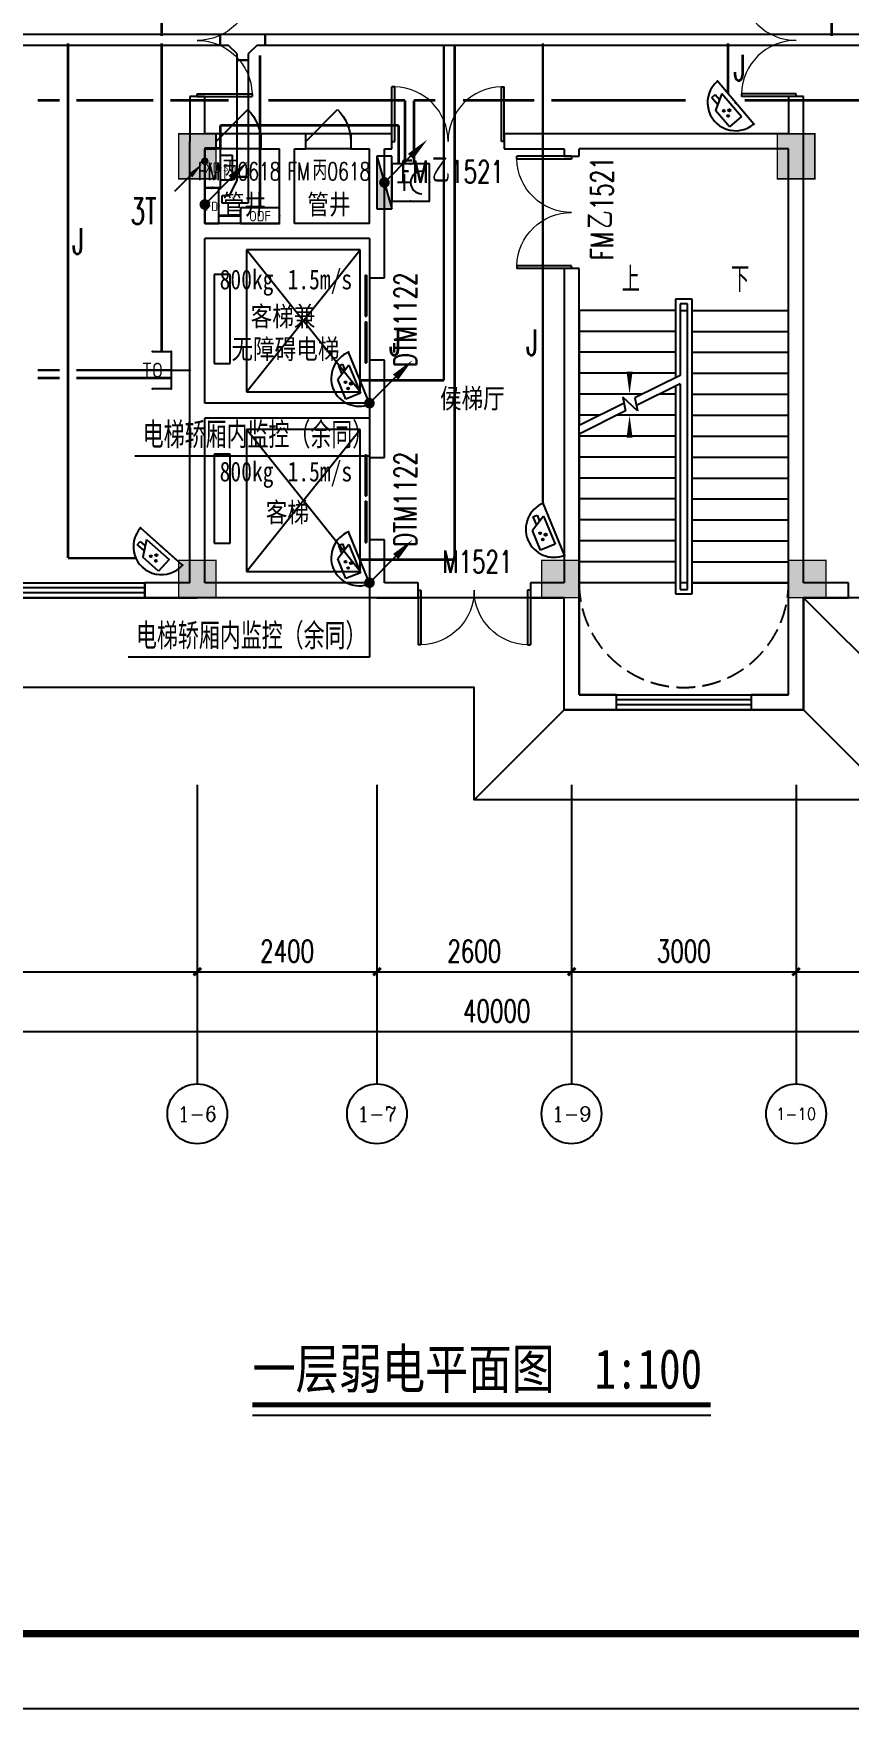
# Model space of a CAD drawing. Extents: x -6243262 to 3079315, y -2914302 to 172723.
# Drawn here: x -5826070 to -5815181, y -799772 to -777382 of the extents above; entities that cross this region are included whole.
import ezdxf
from ezdxf.enums import TextEntityAlignment as Align

# ---------------------------------------------------------------- set-up
doc = ezdxf.new("R2010")
doc.units = 0
doc.header["$LTSCALE"] = 1000
doc.linetypes.add('DASH', pattern=[0.35, 0.25, -0.1])
doc.linetypes.add('DOTE', pattern=[2.42, 2, -0.2, 0.02, -0.2])
for name, color, linetype in [('0-柱网', 2, 'Continuous'), ('A-ANNO-IDEN', 3, 'Continuous'), ('A-DOOR', 141, 'Continuous'), ('A-DOOR-IDEN', 7, 'Continuous'), ('A-FLOR-EVTR', 2, 'Continuous'), ('AXIS', 3, 'Continuous'), ('AXIS_TEXT', 7, 'Continuous'), ('CABLETRAY', 4, 'Continuous'), ('DIM_SYMB', 3, 'Continuous'), ('DOOR_FIRE', 4, 'Continuous'), ('DOOR_FIRE_TEXT', 7, 'Continuous'), ('EQUIP-安防', 3, 'Continuous'), ('EQUIP-消防', 3, 'Continuous'), ('EQUIP-箱柜', 3, 'Continuous'), ('EQUIP-通讯', 3, 'Continuous'), ('EQUIP_消火栓', 7, 'Continuous'), ('LWIRE', 4, 'Continuous'), ('PUB_TEXT', 7, 'Continuous'), ('PUB_TITLE', 4, 'Continuous'), ('STAIR', 2, 'Continuous'), ('TEL_LEAD', 3, 'Continuous'), ('TEL_TEXT', 7, 'Continuous'), ('WALL', 9, 'Continuous'), ('WINDOW', 4, 'Continuous'), ('WINDOW_TEXT', 7, 'Continuous'), ('WIRE-消防', 5, 'DOTE'), ('WIRE-通讯', 4, 'Continuous')]:
    doc.layers.add(name, color=color, linetype=linetype)
doc.styles.add('-宋体', font='', dxfattribs={"width": 0.8})
doc.styles.add('_TCH_AXIS', font='COMPLEX', dxfattribs={"bigfont": 'GBCBIG'})
doc.styles.add('_TCH_DIM', font='SIMPLEX', dxfattribs={"bigfont": 'GBCBIG'})
doc.styles.add('_TCH_DIM_T3', font='SIMPLEX', dxfattribs={"width": 0.705882, "bigfont": 'GBCBIG'})
doc.styles.add('_TCH_WINDOW', font='SIMPLEX', dxfattribs={"height": 3.5, "bigfont": 'GBCBIG'})
doc.styles.add('_TEL_ATTDEF', font='gbenor', dxfattribs={"bigfont": 'gbcbig'})
doc.styles.add('_TEL_DIM', font='SIMPLEX', dxfattribs={"width": 0.8, "height": 3.5, "bigfont": 'HZTXT'})
doc.styles.add('COMPLEX', font='COMPLEX')
doc.styles.get("Standard").update_dxf_attribs({"font": 'gbenor.shx', "bigfont": 'gbcbig.shx'})
doc.styles.get('-宋体').set_extended_font_data('SimSun')
doc.dimstyles.new('_TCH_ARCH&&100', dxfattribs={"dimtxt": 297.5, "dimasz": 100, "dimexe": 250, "dimexo": 300, "dimgap": 126.25, "dimtad": 1, "dimdec": 0, "dimzin": 0, "dimdsep": 46, "dimtxsty": '_TCH_DIM_T3', "dimblk": 'ARCHTICK', "dimcen": 0.09, "dimclrt": 7, "dimazin": 2, "dimtfac": 1, "dimtdec": 0, "dimtix": 1, "dimtmove": 2, "dimatfit": 3, "dimfxl": 0, "dimtolj": 1, "dimtzin": 0, "dimarcsym": 0})

# ---------------------------------------------------------------- blocks, each defined once
blk = doc.blocks.new('1#柱网')
at = {"layer": '0-柱网'}
for points in [[(509855, 85967), (509855, 85367), (510355, 85367), (510355, 85967)], [(517855, 85967), (517855, 85367), (518355, 85367), (518355, 85967)], [(509855, 80267), (509855, 79767), (510355, 79767), (510355, 80267)], [(514705, 80267), (514705, 79767), (515205, 79767), (515205, 80267)], [(518005, 80267), (518005, 79767), (518505, 79767), (518505, 80267)]]:
    blk.add_hatch(color=0, dxfattribs=at).paths.add_polyline_path(points)
at = {"layer": '0-柱网', "color": 0, "const_width": 20}
for points in [[(509855, 85967), (509855, 85367), (510355, 85367), (510355, 85967), (509855, 85967)], [(517855, 85967), (517855, 85367), (518355, 85367), (518355, 85967), (517855, 85967)], [(509855, 80267), (509855, 79767), (510355, 79767), (510355, 80267), (509855, 80267)], [(514705, 80267), (514705, 79767), (515205, 79767), (515205, 80267), (514705, 80267)], [(518005, 80267), (518005, 79767), (518505, 79767), (518505, 80267), (518005, 80267)]]:
    blk.add_lwpolyline(points, dxfattribs=at)
blk = doc.blocks.new('_AXISO')
at = {"color": 0}
blk.add_circle((0, 0), 0.5, dxfattribs=at)
at = {"layer": 'AXIS_TEXT', "color": 0, "style": 'COMPLEX', "width": 1.041667}
blk.add_attdef('A', text='', height=0.56, dxfattribs=at).set_placement((-0.25, -0.28), (0.25, -0.28), align=Align.FIT)
blk = doc.blocks.new('$WINLIB2D$00000001')
at = {"color": 0}
for points in [[(-0.5, 0.5), (-0.5, -0.5)], [(-0.5, 0.5), (0.5, 0.5)], [(0.5, -0.5), (0.5, 0.5)], [(0.5, 0.1667), (-0.5, 0.1667)], [(0.5, -0.1667), (-0.5, -0.1667)], [(-0.5, -0.5), (0.5, -0.5)]]:
    blk.add_lwpolyline(points, dxfattribs=at)
blk = doc.blocks.new('$DorLib2D$00000002')
at = {"color": 0}
for p, q in [((-0.5, 0), (-0.5, 0.4875)), ((-0.475, 0.4875), (-0.5, 0.4875)), ((-0.475, 0), (-0.475, 0.4875)), ((0.475, 0), (0.475, 0.4875)), ((0.475, 0.4875), (0.5, 0.4875)), ((0.5, 0), (0.5, 0.4875)), ((-0.5, 0), (-0.475, 0)), ((0.5, 0), (0.475, 0))]:
    blk.add_line(p, q, dxfattribs=at)
at = {"color": 0, "lineweight": 13}
for centre, start, end in [((-0.4875, 0), 0, 88.53072), ((0.4875, 0), 91.46928, 180)]:
    blk.add_arc(centre, 0.4875, start, end, dxfattribs=at)
blk = doc.blocks.new('$DORLIB2D$00000127')
at = {"color": 0}
for points in [[(-0.533, 0.795), (-0.533, 0.69)], [(-0.033, 0.795), (-0.533, 0.795)], [(-0.033, 0.69), (-0.533, 0.69)], [(-0.033, 0.795), (-0.033, 0.69)], [(0.533, 0.795), (0.033, 0.795)], [(0.033, 0.795), (0.033, 0.69)], [(0.533, 0.69), (0.033, 0.69)], [(0.533, 0.795), (0.533, 0.69)], [(0.5, 0.5), (-0.5, 0.5)]]:
    blk.add_lwpolyline(points, dxfattribs=at)
blk = doc.blocks.new('$DorLib2D$00000114')
at = {"color": 0}
blk.add_line((0.5, 0), (-0.207, 0.707), dxfattribs=at)
blk.add_arc((0.5, 0), 1, 135, 180, dxfattribs=at)
blk = doc.blocks.new('_ArchTick')
at = {"color": 0, "linetype": 'ByBlock', "const_width": 0.4}
blk.add_lwpolyline([(-0.5, -0.5), (0.5, 0.5)], dxfattribs=at)
blk = doc.blocks.new('*D396')
at = {"layer": 'AXIS', "color": 0, "lineweight": -2, "transparency": 16777216}
for p, q in [((1295009, -1145913), (1295009, -1149163)), ((1335009, -1145913), (1335009, -1149163)), ((1295009, -1148913), (1335009, -1148913))]:
    blk.add_line(p, q, dxfattribs=at)
at = {"layer": 'Defpoints', "color": 0, "transparency": 16777216}
for p in [(1295009, -1145613), (1335009, -1145613), (1335009, -1148913)]:
    blk.add_point(p, dxfattribs=at)
at = {"layer": 'AXIS', "color": 0, "lineweight": -2, "transparency": 16777216, "xscale": 100, "yscale": 100, "zscale": 100, "rotation": 180}
blk.add_blockref('_ArchTick', (1295009, -1148913), dxfattribs=at)
at = {"layer": 'AXIS', "color": 0, "lineweight": -2, "transparency": 16777216, "xscale": 100, "yscale": 100, "zscale": 100}
blk.add_blockref('_ArchTick', (1335009, -1148913), dxfattribs=at)
at = {"layer": 'AXIS', "color": 7, "transparency": 16777216, "insert": (1315009, -1148638), "char_height": 297.5, "attachment_point": 5, "style": '_TCH_DIM_T3'}
blk.add_mtext('\\A1;40000', dxfattribs=at)
blk = doc.blocks.new('*D398')
at = {"layer": 'AXIS', "color": 0, "lineweight": -2, "transparency": 16777216}
for p, q in [((1319009, -1145913), (1319009, -1148363)), ((1327009, -1145913), (1327009, -1148363)), ((1319009, -1148113), (1327009, -1148113))]:
    blk.add_line(p, q, dxfattribs=at)
at = {"layer": 'Defpoints', "color": 0, "transparency": 16777216}
for p in [(1319009, -1145613), (1327009, -1145613), (1327009, -1148113)]:
    blk.add_point(p, dxfattribs=at)
at = {"layer": 'AXIS', "color": 0, "lineweight": -2, "transparency": 16777216, "xscale": 100, "yscale": 100, "zscale": 100, "rotation": 180}
blk.add_blockref('_ArchTick', (1319009, -1148113), dxfattribs=at)
at = {"layer": 'AXIS', "color": 0, "lineweight": -2, "transparency": 16777216, "xscale": 100, "yscale": 100, "zscale": 100}
blk.add_blockref('_ArchTick', (1327009, -1148113), dxfattribs=at)
at = {"layer": 'AXIS', "color": 7, "transparency": 16777216, "insert": (1323009, -1147838), "char_height": 297.5, "attachment_point": 5, "style": '_TCH_DIM_T3'}
blk.add_mtext('\\A1;8000', dxfattribs=at)
blk = doc.blocks.new('*D399')
at = {"layer": 'AXIS', "color": 0, "lineweight": -2, "transparency": 16777216}
for p, q in [((1316009, -1145913), (1316009, -1148363)), ((1319009, -1145913), (1319009, -1148363)), ((1316009, -1148113), (1319009, -1148113))]:
    blk.add_line(p, q, dxfattribs=at)
at = {"layer": 'Defpoints', "color": 0, "transparency": 16777216}
for p in [(1316009, -1145613), (1319009, -1145613), (1319009, -1148113)]:
    blk.add_point(p, dxfattribs=at)
at = {"layer": 'AXIS', "color": 0, "lineweight": -2, "transparency": 16777216, "xscale": 100, "yscale": 100, "zscale": 100, "rotation": 180}
blk.add_blockref('_ArchTick', (1316009, -1148113), dxfattribs=at)
at = {"layer": 'AXIS', "color": 0, "lineweight": -2, "transparency": 16777216, "xscale": 100, "yscale": 100, "zscale": 100}
blk.add_blockref('_ArchTick', (1319009, -1148113), dxfattribs=at)
at = {"layer": 'AXIS', "color": 7, "transparency": 16777216, "insert": (1317509, -1147838), "char_height": 297.5, "attachment_point": 5, "style": '_TCH_DIM_T3'}
blk.add_mtext('\\A1;3000', dxfattribs=at)
blk = doc.blocks.new('*D400')
at = {"layer": 'AXIS', "color": 0, "lineweight": -2, "transparency": 16777216}
for p, q in [((1313409, -1145913), (1313409, -1148363)), ((1316009, -1145913), (1316009, -1148363)), ((1313409, -1148113), (1316009, -1148113))]:
    blk.add_line(p, q, dxfattribs=at)
at = {"layer": 'Defpoints', "color": 0, "transparency": 16777216}
for p in [(1313409, -1145613), (1316009, -1145613), (1316009, -1148113)]:
    blk.add_point(p, dxfattribs=at)
at = {"layer": 'AXIS', "color": 0, "lineweight": -2, "transparency": 16777216, "xscale": 100, "yscale": 100, "zscale": 100, "rotation": 180}
blk.add_blockref('_ArchTick', (1313409, -1148113), dxfattribs=at)
at = {"layer": 'AXIS', "color": 0, "lineweight": -2, "transparency": 16777216, "xscale": 100, "yscale": 100, "zscale": 100}
blk.add_blockref('_ArchTick', (1316009, -1148113), dxfattribs=at)
at = {"layer": 'AXIS', "color": 7, "transparency": 16777216, "insert": (1314709, -1147838), "char_height": 297.5, "attachment_point": 5, "style": '_TCH_DIM_T3'}
blk.add_mtext('\\A1;2600', dxfattribs=at)
blk = doc.blocks.new('*D401')
at = {"layer": 'AXIS', "color": 0, "lineweight": -2, "transparency": 16777216}
for p, q in [((1311009, -1145913), (1311009, -1148363)), ((1313409, -1145913), (1313409, -1148363)), ((1311009, -1148113), (1313409, -1148113))]:
    blk.add_line(p, q, dxfattribs=at)
at = {"layer": 'Defpoints', "color": 0, "transparency": 16777216}
for p in [(1311009, -1145613), (1313409, -1145613), (1313409, -1148113)]:
    blk.add_point(p, dxfattribs=at)
at = {"layer": 'AXIS', "color": 0, "lineweight": -2, "transparency": 16777216, "xscale": 100, "yscale": 100, "zscale": 100, "rotation": 180}
blk.add_blockref('_ArchTick', (1311009, -1148113), dxfattribs=at)
at = {"layer": 'AXIS', "color": 0, "lineweight": -2, "transparency": 16777216, "xscale": 100, "yscale": 100, "zscale": 100}
blk.add_blockref('_ArchTick', (1313409, -1148113), dxfattribs=at)
at = {"layer": 'AXIS', "color": 7, "transparency": 16777216, "insert": (1312209, -1147838), "char_height": 297.5, "attachment_point": 5, "style": '_TCH_DIM_T3'}
blk.add_mtext('\\A1;2400', dxfattribs=at)
blk = doc.blocks.new('*D402')
at = {"layer": 'AXIS', "color": 0, "lineweight": -2, "transparency": 16777216}
for p, q in [((1303009, -1145913), (1303009, -1148363)), ((1311009, -1145913), (1311009, -1148363)), ((1303009, -1148113), (1311009, -1148113))]:
    blk.add_line(p, q, dxfattribs=at)
at = {"layer": 'Defpoints', "color": 0, "transparency": 16777216}
for p in [(1303009, -1145613), (1311009, -1145613), (1311009, -1148113)]:
    blk.add_point(p, dxfattribs=at)
at = {"layer": 'AXIS', "color": 0, "lineweight": -2, "transparency": 16777216, "xscale": 100, "yscale": 100, "zscale": 100, "rotation": 180}
blk.add_blockref('_ArchTick', (1303009, -1148113), dxfattribs=at)
at = {"layer": 'AXIS', "color": 0, "lineweight": -2, "transparency": 16777216, "xscale": 100, "yscale": 100, "zscale": 100}
blk.add_blockref('_ArchTick', (1311009, -1148113), dxfattribs=at)
at = {"layer": 'AXIS', "color": 7, "transparency": 16777216, "insert": (1307009, -1147838), "char_height": 297.5, "attachment_point": 5, "style": '_TCH_DIM_T3'}
blk.add_mtext('\\A1;8000', dxfattribs=at)
blk = doc.blocks.new('$equip$00002555')
for p, q in [((-0.75, 0.3), (-0.75, -0.3)), ((0.75, 0.3), (-0.75, 0.3)), ((0.75, -0.3), (0.75, 0.3)), ((-0.75, -0.3), (0.75, -0.3))]:
    blk.add_line(p, q)
at = {"const_width": 0.04}
blk.add_lwpolyline([(-0.75, 0.3), (-0.75, -0.3), (0.75, -0.3), (0.75, 0.3), (-0.75, 0.3), (-0.75, -0.3)], dxfattribs=at)
for p in [(-0.75, 0), (0, 0.3), (0.75, 0), (0, -0.3)]:
    blk.add_point(p)
at = {"color": 7, "style": '_TEL_DIM'}
blk.add_attdef('$TEXT$', text='', height=0.4, dxfattribs=at).set_placement((-0.018, 0.002), align=Align.MIDDLE_CENTER)
at = {"color": 7, "style": '_TEL_DIM', "flags": 1}
blk.add_attdef('A', text='', height=0.00002, dxfattribs=at).set_placement((0, 0), align=Align.MIDDLE_CENTER)
blk = doc.blocks.new('$equip$00002553')
for p, q in [((-0.75, 0.3), (-0.75, -0.3)), ((0.75, 0.3), (-0.75, 0.3)), ((0.75, -0.3), (0.75, 0.3)), ((-0.75, -0.3), (0.75, -0.3))]:
    blk.add_line(p, q)
at = {"const_width": 0.04}
blk.add_lwpolyline([(-0.75, 0.3), (-0.75, -0.3), (0.75, -0.3), (0.75, 0.3), (-0.75, 0.3), (-0.75, -0.3)], dxfattribs=at)
for p in [(-0.75, 0), (0, 0.3), (0.75, 0), (0, -0.3)]:
    blk.add_point(p)
at = {"color": 7, "style": '_TEL_DIM'}
blk.add_attdef('$TEXT$', text='', height=0.4, dxfattribs=at).set_placement((-0.001, 0.013), align=Align.MIDDLE_CENTER)
at = {"color": 7, "style": '_TEL_DIM', "flags": 1}
blk.add_attdef('A', text='', height=0.00002, dxfattribs=at).set_placement((0, 0), align=Align.MIDDLE_CENTER)
blk = doc.blocks.new('$equip$00001847')
for p, q in [((-0.5, 0.499), (-0.5, 0.999)), ((0.5, 0.999), (0.5, 0.499)), ((0.5, 0.499), (-0.5, 0.499)), ((0, 0.5), (0, 0))]:
    blk.add_line(p, q)
for p in [(-0.5, 0.999), (0.5, 0.999), (-0.5, 0.499), (0.5, 0.499), (0, 0)]:
    blk.add_point(p)
at = {"color": 7, "style": '_TEL_DIM'}
blk.add_attdef('$TEXT$', text='', height=0.4, dxfattribs=at).set_placement((0, 0.999), align=Align.MIDDLE_CENTER)
at = {"color": 7, "style": '_TEL_DIM', "flags": 1}
blk.add_attdef('A', text='', height=0.00002, dxfattribs=at).set_placement((0, 0), align=Align.MIDDLE_CENTER)
blk = doc.blocks.new('$equip$00002353')
for p, q in [((0.75, 0), (-0.75, 0)), ((-0.517, -0.393), (-0.517, -0.273)), ((-0.517, -0.273), (-0.341, -0.273)), ((-0.517, -0.393), (-0.273, -0.393)), ((-0.427, -0.123), (0.383, -0.123)), ((-0.427, -0.123), (-0.187, -0.543)), ((0.383, -0.123), (0.383, -0.543)), ((0.383, -0.543), (-0.187, -0.543))]:
    blk.add_line(p, q)
at = {"const_width": 0.04}
for points in [[(-0.75, 0), (-0.779, 0)], [(0.75, 0), (0.779, 0)]]:
    blk.add_lwpolyline(points, dxfattribs=at)
blk.add_lwpolyline([(0.75, 0, -1), (-0.75, 0), (0.75, 0), (0.75, 0, -1), (-0.75, 0, -1.517539)], format="xyb", dxfattribs=at)
for centre, radius in [((-0.038, -0.38), 0.024), ((0.052, -0.26), 0.03), ((0.142, -0.38), 0.024)]:
    blk.add_circle(centre, radius)
blk.add_arc((0, 0), 0.75, 180, 0)
for p in [(-0.75, 0), (0, 0), (0.75, 0), (0, -0.75)]:
    blk.add_point(p)
for points in [[(-0.059, -0.368), (-0.017, -0.368), (-0.062, -0.38), (-0.014, -0.38)], [(-0.059, -0.392), (-0.017, -0.392), (-0.062, -0.38), (-0.014, -0.38)], [(-0.05, -0.359), (-0.026, -0.359), (-0.059, -0.368), (-0.017, -0.368)], [(-0.05, -0.401), (-0.026, -0.401), (-0.059, -0.392), (-0.017, -0.392)], [(-0.038, -0.356), (-0.038, -0.356), (-0.05, -0.359), (-0.026, -0.359)], [(-0.038, -0.404), (-0.038, -0.404), (-0.05, -0.401), (-0.026, -0.401)], [(0.026, -0.245), (0.078, -0.245), (0.022, -0.26), (0.082, -0.26)], [(0.026, -0.275), (0.078, -0.275), (0.022, -0.26), (0.082, -0.26)], [(0.037, -0.234), (0.067, -0.234), (0.026, -0.245), (0.078, -0.245)], [(0.037, -0.286), (0.067, -0.286), (0.026, -0.275), (0.078, -0.275)], [(0.052, -0.23), (0.052, -0.23), (0.037, -0.234), (0.067, -0.234)], [(0.052, -0.29), (0.052, -0.29), (0.037, -0.286), (0.067, -0.286)], [(0.121, -0.368), (0.163, -0.368), (0.118, -0.38), (0.166, -0.38)], [(0.121, -0.392), (0.163, -0.392), (0.118, -0.38), (0.166, -0.38)], [(0.13, -0.359), (0.154, -0.359), (0.121, -0.368), (0.163, -0.368)], [(0.13, -0.401), (0.154, -0.401), (0.121, -0.392), (0.163, -0.392)], [(0.142, -0.356), (0.142, -0.356), (0.13, -0.359), (0.154, -0.359)], [(0.142, -0.404), (0.142, -0.404), (0.13, -0.401), (0.154, -0.401)]]:
    blk.add_solid(points)
at = {"color": 7, "style": '_TEL_DIM', "flags": 1}
blk.add_attdef('A', text='', height=0.00002, dxfattribs=at).set_placement((0, 0), align=Align.MIDDLE_CENTER)
blk = doc.blocks.new('$TelecSys$00000079')
for p, q in [((0.7, 0.7), (0, 0)), ((0.104, 0.104), (0.104, 0.104)), ((-0.104, -0.104), (-0.104, -0.104))]:
    blk.add_line(p, q)
at = {"const_width": 0.142}
blk.add_lwpolyline([(-0.071, 0, 1), (0.071, 0, 1)], format="xyb", close=True, dxfattribs=at)
blk.add_solid([(0.63, 0.77), (0.77, 0.63), (1.15, 1.15)])
at = {"width": 0.8, "flags": 9}
blk.add_attdef('A', (0, 0), '', height=0.00002, dxfattribs=at)
blk = doc.blocks.new('$equip$00002656')
for p, q in [((-0.5, 1), (-0.5, 0)), ((0.5, 1), (-0.5, 1)), ((0.5, 0), (0.5, 1)), ((0, 0.5), (0, 0.15)), ((-0.5, 0), (0.5, 0)), ((-0.219, 0.331), (0.222, 0.331))]:
    blk.add_line(p, q)
at = {"const_width": 0.04}
blk.add_lwpolyline([(-0.5, 1), (0.5, 1), (0.5, 0), (-0.5, 0), (-0.5, 1), (0.5, 1)], dxfattribs=at)
blk.add_arc((0, 0.8), 0.3, 180, 0)
for p in [(0, 1), (-0.5, 0.5), (0.5, 0.5), (0, 0)]:
    blk.add_point(p)
at = {"color": 7, "flags": 1}
for tag, height, p in [('B', 0.4, (0.762, 0.292)), ('A', 0.00002, (0, 0))]:
    blk.add_attdef(tag, text='', height=height, dxfattribs=at).set_placement(p, align=Align.MIDDLE_CENTER)
blk = doc.blocks.new('$equip$00002705')
for p, q in [((-0.75, 0.6), (-0.75, 0)), ((0.75, 0.6), (-0.75, 0.6)), ((-0.75, 0), (0.75, 0)), ((0.75, 0), (0.75, 0.6))]:
    blk.add_line(p, q)
at = {"const_width": 0.04}
blk.add_lwpolyline([(-0.75, 0.6), (-0.75, 0), (0.75, 0), (0.75, 0.6), (-0.75, 0.6), (-0.75, 0)], dxfattribs=at)
for p in [(-0.75, 0.3), (0, 0.6), (0, 0), (0.75, 0.3)]:
    blk.add_point(p)
at = {"color": 7, "style": '_TEL_DIM', "flags": 1}
for tag in ['REMARK', 'A']:
    blk.add_attdef(tag, text='', height=0.4, dxfattribs=at).set_placement((0, 0), align=Align.MIDDLE_CENTER)
at = {"color": 7, "style": '_TEL_DIM'}
blk.add_attdef('$TEXT$', text='', height=0.4, dxfattribs=at).set_placement((0, 0.3), align=Align.MIDDLE_CENTER)
blk = doc.blocks.new('$TelecSys$00000081')
for p, q in [((0.104, 0.104), (0.104, 0.104)), ((-1.15, -1.15), (-0.55, -0.55)), ((-0.104, -0.104), (-0.104, -0.104))]:
    blk.add_line(p, q)
at = {"const_width": 0.142}
blk.add_lwpolyline([(0.071, 0, 1), (-0.071, 0, 1)], format="xyb", close=True, dxfattribs=at)
blk.add_solid([(-0.62, -0.48), (-0.48, -0.62), (-0.1, -0.1)])
at = {"width": 0.8, "flags": 9}
blk.add_attdef('A', (0, 0), '', height=0.00002, rotation=180, dxfattribs=at)
blk = doc.blocks.new('$equip$00002776')
for p, q in [((0.65, 0.65), (-0.65, 0.65)), ((-0.65, 0.65), (-0.65, 0)), ((-0.65, 0), (0.65, 0)), ((0.65, 0), (0.65, 0.65))]:
    blk.add_line(p, q)
at = {"const_width": 0.04}
blk.add_lwpolyline([(-0.65, 0.65), (-0.65, 0), (0.65, 0), (0.65, 0.65), (-0.65, 0.65), (-0.65, 0)], dxfattribs=at)
for p in [(-0.65, 0.325), (0, 0.65), (0, 0), (0.65, 0.325)]:
    blk.add_point(p)
at = {"color": 7}
blk.add_attdef('$TEXT$', text='', height=0.4, dxfattribs=at).set_placement((0.006, 0.343), align=Align.MIDDLE_CENTER)
at = {"color": 7, "flags": 1}
for tag, p in [('A', (0, 0)), ('B', (0.905, 0.246))]:
    blk.add_attdef(tag, text='', height=0.4, dxfattribs=at).set_placement(p, align=Align.MIDDLE_CENTER)
blk = doc.blocks.new('$TwtSys$00000434')
for p, q in [((-0.5, 0.5), (-0.5, -0.5)), ((-0.5, -0.5), (0.5, 0.5)), ((0.5, 0.5), (-0.5, 0.5)), ((0.5, -0.5), (0.5, 0.5)), ((-0.5, -0.5), (0.5, -0.5))]:
    blk.add_line(p, q)
blk.add_solid([(0.5, -0.5), (0.5, 0.5), (-0.5, -0.5)])
blk = doc.blocks.new('45645')
at = {"color": 8}
for points in [[(1319258.9, -1127713.4), (1336308.9, -1127713.4), (1336308.9, -1144313.4), (1320308.9, -1144313.4), (1320308.9, -1145813.4), (1314708.9, -1145813.4), (1314708.9, -1144313.4), (1299308.9, -1144313.4), (1299308.9, -1145813.4), (1293708.9, -1145813.4), (1293708.9, -1127713.4), (1310758.9, -1127713.4)], [(1320308.9, -1144313.4), (1319108.9, -1143113.4)], [(1315908.9, -1144613.4), (1314708.9, -1145813.4)], [(1319108.9, -1144613.4), (1320308.9, -1145813.4)]]:
    blk.add_lwpolyline(points, dxfattribs=at)
blk.add_lwpolyline([(1294908.9, -1128913.4), (1335108.9, -1128913.4), (1335108.9, -1143113.4), (1319108.9, -1143113.4), (1319108.9, -1144613.4), (1315908.9, -1144613.4), (1315908.9, -1143113.4), (1298108.9, -1143113.4), (1298108.9, -1144613.4), (1294908.9, -1144613.4)], close=True, dxfattribs=at)
at = {"color": 8, "linetype": 'DASH'}
blk.add_arc((1317508.9, -1142913.4), 1400, 179.99993, 0.00007, dxfattribs=at)
at = {"layer": 'A-FLOR-EVTR', "color": 8, "ltscale": 0.5}
for p, q in [((1313183.9, -1138463.4), (1311663.9, -1138463.4)), ((1311663.9, -1138463.4), (1311663.9, -1140363.4)), ((1311663.9, -1140363.4), (1313183.9, -1138463.4)), ((1313183.9, -1140363.4), (1311663.9, -1138463.4)), ((1313183.9, -1140363.4), (1313183.9, -1138463.4)), ((1311448.9, -1138793.4), (1311233.9, -1138793.4)), ((1311233.9, -1138793.4), (1311233.9, -1139983.4)), ((1311448.9, -1139983.4), (1311448.9, -1138793.4)), ((1311233.9, -1139983.4), (1311448.9, -1139983.4)), ((1311663.9, -1140363.4), (1313183.9, -1140363.4)), ((1313183.9, -1140863.4), (1311663.9, -1140863.4)), ((1311663.9, -1140863.4), (1311663.9, -1142763.4)), ((1311663.9, -1142763.4), (1313183.9, -1140863.4)), ((1313183.9, -1142763.4), (1311663.9, -1140863.4)), ((1313183.9, -1142763.4), (1313183.9, -1140863.4)), ((1311448.9, -1141193.4), (1311233.9, -1141193.4)), ((1311233.9, -1141193.4), (1311233.9, -1142383.4)), ((1311448.9, -1142383.4), (1311448.9, -1141193.4)), ((1311233.9, -1142383.4), (1311448.9, -1142383.4)), ((1311663.9, -1142763.4), (1313183.9, -1142763.4))]:
    blk.add_line(p, q, dxfattribs=at)
at = {"layer": 'AXIS', "color": 8}
for p, q in [((1311008.9, -1145613.4), (1311008.9, -1149613.4)), ((1313408.9, -1145613.4), (1313408.9, -1149613.4)), ((1316008.9, -1145613.4), (1316008.9, -1149613.4)), ((1319008.9, -1145613.4), (1319008.9, -1149613.4))]:
    blk.add_line(p, q, dxfattribs=at)
at = {"layer": 'DIM_SYMB', "color": 8}
for points in [[(1316783.9, -1139133.4, 0, 0, 0), (1316783.9, -1140393.4, 0, 80, 0), (1316783.9, -1140093.4, 0, 0, 0)], [(1318233.9, -1139133.4, 0, 0, 0), (1318233.9, -1143663.4, 0, 0, 0), (1316783.9, -1143663.4, 0, 0, 0), (1316783.9, -1140673.4, 0, 80, 0), (1316783.9, -1140973.4, 0, 0, 0)]]:
    blk.add_lwpolyline(points, format="xyseb", dxfattribs=at)
at = {"layer": 'STAIR', "color": 8}
for p, q in [((1317618.9, -1139123.4), (1317398.9, -1139123.4)), ((1317398.9, -1139123.4), (1317398.9, -1140171.4)), ((1317558.9, -1139183.4), (1317458.9, -1139183.4)), ((1317458.9, -1139183.4), (1317458.9, -1140141.5)), ((1317558.9, -1143003.4), (1317558.9, -1139183.4)), ((1317618.9, -1143063.4), (1317618.9, -1139123.4)), ((1316108.9, -1139273.4), (1316108.9, -1140813.6)), ((1317398.9, -1139273.4), (1316108.9, -1139273.4)), ((1317458.9, -1139273.4), (1317458.9, -1140141.5)), ((1317458.9, -1139273.4), (1317558.9, -1139273.4)), ((1317558.9, -1142913.4), (1317558.9, -1139273.4)), ((1317618.9, -1139273.4), (1318908.9, -1139273.4)), ((1318908.9, -1142913.4), (1318908.9, -1139273.4)), ((1317398.9, -1139553.4), (1316108.9, -1139553.4)), ((1317618.9, -1139553.4), (1318908.9, -1139553.4)), ((1317398.9, -1139833.4), (1316108.9, -1139833.4)), ((1317618.9, -1139833.4), (1318908.9, -1139833.4)), ((1317398.9, -1140113.4), (1316108.9, -1140113.4)), ((1317458.9, -1140141.5), (1316854.1, -1140442.6)), ((1317618.9, -1140113.4), (1318908.9, -1140113.4)), ((1317458.9, -1140253.2), (1316874.7, -1140544.1)), ((1317398.9, -1140283.1), (1317398.9, -1143063.4)), ((1317458.9, -1140253.2), (1317458.9, -1142913.4)), ((1317458.9, -1140253.2), (1317458.9, -1143003.4)), ((1316953, -1140393.4), (1316108.9, -1140393.4)), ((1316711.1, -1140513.8), (1316108.9, -1140813.6)), ((1316889.5, -1140617.5), (1316694.6, -1140432.2)), ((1316694.6, -1140432.2), (1316731.7, -1140615.3)), ((1316854.1, -1140442.6), (1316889.5, -1140617.5)), ((1317398.9, -1140393.4), (1317177.4, -1140393.4)), ((1317618.9, -1140393.4), (1318908.9, -1140393.4)), ((1316731.7, -1140615.3), (1316108.9, -1140925.3)), ((1316390.5, -1140673.4), (1316108.9, -1140673.4)), ((1317398.9, -1140673.4), (1316614.9, -1140673.4)), ((1317618.9, -1140673.4), (1318908.9, -1140673.4)), ((1316108.9, -1140925.3), (1316108.9, -1142913.4)), ((1317398.9, -1140953.4), (1316108.9, -1140953.4)), ((1317618.9, -1140953.4), (1318908.9, -1140953.4)), ((1317398.9, -1141233.4), (1316108.9, -1141233.4)), ((1317618.9, -1141233.4), (1318908.9, -1141233.4)), ((1317398.9, -1141513.4), (1316108.9, -1141513.4)), ((1317618.9, -1141513.4), (1318908.9, -1141513.4)), ((1317398.9, -1141793.4), (1316108.9, -1141793.4)), ((1317618.9, -1141793.4), (1318908.9, -1141793.4)), ((1317398.9, -1142073.4), (1316108.9, -1142073.4)), ((1317618.9, -1142073.4), (1318908.9, -1142073.4)), ((1317398.9, -1142353.4), (1316108.9, -1142353.4)), ((1317618.9, -1142353.4), (1318908.9, -1142353.4)), ((1317398.9, -1142633.4), (1316108.9, -1142633.4)), ((1317618.9, -1142633.4), (1318908.9, -1142633.4)), ((1317398.9, -1142913.4), (1316108.9, -1142913.4)), ((1316108.9, -1142913.4), (1316108.9, -1144413.4)), ((1317398.9, -1142913.4), (1316108.9, -1142913.4)), ((1317558.9, -1142913.4), (1317458.9, -1142913.4)), ((1317458.9, -1143003.4), (1317558.9, -1143003.4)), ((1317618.9, -1142913.4), (1318908.9, -1142913.4)), ((1318908.9, -1142913.4), (1317618.9, -1142913.4)), ((1318908.9, -1144413.4), (1318908.9, -1142913.4)), ((1317398.9, -1143063.4), (1317618.9, -1143063.4)), ((1316108.9, -1144413.4), (1318908.9, -1144413.4))]:
    blk.add_line(p, q, dxfattribs=at)
at = {"layer": 'WALL', "color": 8}
for p, q in [((1311108.9, -1136413.4), (1310908.9, -1136413.4)), ((1310908.9, -1136413.4), (1310908.9, -1137013.4)), ((1311108.9, -1136913.4), (1311108.9, -1136413.4)), ((1319108.9, -1136413.4), (1318908.9, -1136413.4)), ((1318908.9, -1136413.4), (1318908.9, -1136913.4)), ((1319108.9, -1137013.4), (1319108.9, -1136413.4)), ((1311258.9, -1136913.4), (1311108.9, -1136913.4)), ((1311258.9, -1137113.4), (1311258.9, -1136913.4)), ((1312208.9, -1136913.4), (1311858.9, -1136913.4)), ((1311858.9, -1136913.4), (1311858.9, -1137113.4)), ((1312458.9, -1136913.4), (1312208.9, -1136913.4)), ((1312458.9, -1137113.4), (1312458.9, -1136913.4)), ((1313408.9, -1136913.4), (1313058.9, -1136913.4)), ((1313058.9, -1136913.4), (1313058.9, -1137113.4)), ((1313608.9, -1136913.4), (1313408.9, -1136913.4)), ((1313608.9, -1137113.4), (1313608.9, -1136913.4)), ((1316008.9, -1136913.4), (1315108.9, -1136913.4)), ((1315108.9, -1136913.4), (1315108.9, -1137113.4)), ((1318908.9, -1136913.4), (1316008.9, -1136913.4)), ((1310908.9, -1138213.4), (1310908.9, -1137013.4)), ((1311108.9, -1138113.4), (1311108.9, -1137113.4)), ((1311108.9, -1137113.4), (1311258.9, -1137113.4)), ((1311858.9, -1137113.4), (1312108.9, -1137113.4)), ((1312108.9, -1138113.4), (1312108.9, -1137113.4)), ((1312308.9, -1137113.4), (1312458.9, -1137113.4)), ((1312308.9, -1138113.4), (1312308.9, -1137113.4)), ((1313058.9, -1137113.4), (1313308.9, -1137113.4)), ((1313308.9, -1138113.4), (1313308.9, -1137113.4)), ((1313508.9, -1138213.4), (1313508.9, -1137113.4)), ((1313508.9, -1137113.4), (1313608.9, -1137113.4)), ((1315108.9, -1137113.4), (1315908.9, -1137113.4)), ((1315908.9, -1137113.4), (1315908.9, -1137213.4)), ((1315908.9, -1137213.4), (1316108.9, -1137213.4)), ((1318908.9, -1137113.4), (1316108.9, -1137113.4)), ((1316108.9, -1137213.4), (1316108.9, -1137113.4)), ((1318908.9, -1143013.4), (1318908.9, -1137113.4)), ((1319108.9, -1142913.4), (1319108.9, -1137013.4)), ((1312108.9, -1138113.4), (1311108.9, -1138113.4)), ((1313308.9, -1138113.4), (1312308.9, -1138113.4)), ((1310908.9, -1140613.4), (1310908.9, -1138213.4)), ((1311108.9, -1140513.4), (1311108.9, -1138313.4)), ((1312208.9, -1138313.4), (1311108.9, -1138313.4)), ((1313308.9, -1138313.4), (1312208.9, -1138313.4)), ((1313308.9, -1138313.4), (1313308.9, -1138838.4)), ((1313508.9, -1138838.4), (1313508.9, -1138213.4)), ((1316108.9, -1138713.4), (1315908.9, -1138713.4)), ((1315908.9, -1138713.4), (1315908.9, -1142913.4)), ((1316108.9, -1143013.4), (1316108.9, -1138713.4)), ((1313308.9, -1138838.4), (1313508.9, -1138838.4)), ((1313508.9, -1139938.4), (1313308.9, -1139938.4)), ((1313308.9, -1139938.4), (1313308.9, -1140513.4)), ((1313508.9, -1140613.4), (1313508.9, -1139938.4)), ((1313308.9, -1140513.4), (1311108.9, -1140513.4)), ((1310908.9, -1142913.4), (1310908.9, -1140613.4)), ((1311108.9, -1142913.4), (1311108.9, -1140713.4)), ((1313308.9, -1140713.4), (1311108.9, -1140713.4)), ((1313308.9, -1140713.4), (1313308.9, -1141238.4)), ((1313508.9, -1141238.4), (1313508.9, -1140613.4)), ((1313308.9, -1141238.4), (1313508.9, -1141238.4)), ((1313508.9, -1142338.4), (1313308.9, -1142338.4)), ((1313308.9, -1142338.4), (1313308.9, -1142913.4)), ((1313508.9, -1142913.4), (1313508.9, -1142338.4)), ((1310908.9, -1142913.4), (1310308.9, -1142913.4)), ((1310308.9, -1142913.4), (1310308.9, -1143113.4)), ((1313308.9, -1142913.4), (1311108.9, -1142913.4)), ((1313958.9, -1142913.4), (1313508.9, -1142913.4)), ((1313958.9, -1143113.4), (1313958.9, -1142913.4)), ((1315908.9, -1142913.4), (1315458.9, -1142913.4)), ((1315458.9, -1142913.4), (1315458.9, -1143113.4)), ((1316108.9, -1144413.4), (1316108.9, -1143013.4)), ((1318908.9, -1144413.4), (1318908.9, -1143013.4)), ((1319708.9, -1142913.4), (1319108.9, -1142913.4)), ((1319708.9, -1143113.4), (1319708.9, -1142913.4)), ((1310308.9, -1143113.4), (1311008.9, -1143113.4)), ((1313408.9, -1143113.4), (1311008.9, -1143113.4)), ((1313408.9, -1143113.4), (1313958.9, -1143113.4)), ((1315458.9, -1143113.4), (1315908.9, -1143113.4)), ((1315908.9, -1144613.4), (1315908.9, -1143113.4)), ((1319108.9, -1143113.4), (1319708.9, -1143113.4)), ((1319108.9, -1144613.4), (1319108.9, -1143113.4)), ((1315908.9, -1144613.4), (1316608.9, -1144613.4)), ((1316608.9, -1144413.4), (1316108.9, -1144413.4)), ((1316608.9, -1144613.4), (1316608.9, -1144413.4)), ((1318908.9, -1144413.4), (1318408.9, -1144413.4)), ((1318408.9, -1144413.4), (1318408.9, -1144613.4)), ((1318408.9, -1144613.4), (1319108.9, -1144613.4))]:
    blk.add_line(p, q, dxfattribs=at)
at = {"layer": 'WINDOW', "color": 8}
for p, q in [((1311858.9, -1136913.4), (1311258.9, -1136913.4)), ((1313058.9, -1136913.4), (1312458.9, -1136913.4)), ((1311858.9, -1137113.4), (1311258.9, -1137113.4)), ((1313058.9, -1137113.4), (1312458.9, -1137113.4)), ((1315458.9, -1143113.4), (1313958.9, -1143113.4))]:
    blk.add_line(p, q, dxfattribs=at)
at = {"layer": '0-柱网', "color": 8}
blk.add_blockref('1#柱网', (800903.9, -1222880.6), dxfattribs=at)
at = {"layer": 'A-DOOR', "color": 8}
ref = blk.add_blockref('$DORLIB2D$00000127', (1313408.9, -1139388.4), dxfattribs=dict(at, xscale=1100, yscale=200, zscale=200, rotation=90))
ref.add_attrib('A', 'DTM1122', (1313937.6, -1140033.4), dxfattribs={"layer": 'A-DOOR-IDEN', "color": 8, "height": 297.5, "rotation": 90, "style": '_TCH_WINDOW', "width": 0.705882})
ref = blk.add_blockref('$DORLIB2D$00000127', (1313408.9, -1141788.4), dxfattribs=dict(at, xscale=1100, yscale=200, zscale=200, rotation=90))
ref.add_attrib('A', 'DTM1122', (1313937.6, -1142433.4), dxfattribs={"layer": 'A-DOOR-IDEN', "color": 8, "height": 297.5, "rotation": 90, "style": '_TCH_WINDOW', "width": 0.705882})
at = {"layer": 'AXIS', "color": 8}
ref = blk.add_blockref('_AXISO', (1311008.9, -1150013.4), dxfattribs=dict(at, xscale=800, yscale=800, zscale=800))
ref.add_attrib('A', '1-6', dxfattribs={"layer": 'AXIS_TEXT', "height": 199.75, "style": '_TCH_AXIS'}).set_placement((1310747.4, -1150113.3), (1311270.5, -1150113.3), align=Align.FIT)
ref = blk.add_blockref('_AXISO', (1313408.9, -1150013.4), dxfattribs=dict(at, xscale=800, yscale=800, zscale=800))
ref.add_attrib('A', '1-7', dxfattribs={"layer": 'AXIS_TEXT', "height": 199.75, "style": '_TCH_AXIS'}).set_placement((1313147.4, -1150113.3), (1313670.5, -1150113.3), align=Align.FIT)
ref = blk.add_blockref('_AXISO', (1316008.9, -1150013.4), dxfattribs=dict(at, xscale=800, yscale=800, zscale=800))
ref.add_attrib('A', '1-9', dxfattribs={"layer": 'AXIS_TEXT', "height": 199.75, "style": '_TCH_AXIS'}).set_placement((1315747.4, -1150113.3), (1316270.5, -1150113.3), align=Align.FIT)
ref = blk.add_blockref('_AXISO', (1319008.9, -1150013.4), dxfattribs=dict(at, xscale=800, yscale=800, zscale=800))
ref.add_attrib('A', '1-10', dxfattribs={"layer": 'AXIS_TEXT', "height": 160.91, "style": '_TCH_AXIS'}).set_placement((1318740.8, -1150093.8), (1319277.1, -1150093.8), align=Align.FIT)
at = {"layer": 'DOOR_FIRE', "color": 8, "xscale": -1500, "zscale": 200}
for p, yscale, rotation in [((1314358.9, -1137013.4), -1500, 180), ((1316008.9, -1137963.4), 1500, 90)]:
    blk.add_blockref('$DorLib2D$00000002', p, dxfattribs=dict(at, yscale=yscale, rotation=rotation))
at = {"layer": 'WINDOW', "color": 8}
for name, p, xscale, yscale, zscale, rotation in [('$DorLib2D$00000002', (1311008.9, -1135663.4), 1500, -1500, 1500, 90), ('$DorLib2D$00000002', (1319008.9, -1135663.4), 1500, 1500, 1500, 90), ('$DorLib2D$00000114', (1311558.9, -1137013.4), 600, -600, 600, 180), ('$DorLib2D$00000114', (1312758.9, -1137013.4), 600, -600, 600, 180), ('$WINLIB2D$00000001', (1309008.9, -1143013.4), -2600, -200, -2600, 180), ('$WINLIB2D$00000001', (1317508.9, -1144513.4), -1800, 200, -1800, 180)]:
    blk.add_blockref(name, p, dxfattribs=dict(at, xscale=xscale, yscale=yscale, zscale=zscale, rotation=rotation))
ref = blk.add_blockref('$DorLib2D$00000002', (1314708.9, -1143013.4), dxfattribs=dict(at, xscale=-1500, yscale=1500, zscale=-1500, rotation=180))
ref.add_attrib('A', 'M1521', (1314283.9, -1142782.2), dxfattribs={"layer": 'WINDOW_TEXT', "color": 8, "height": 297.5, "style": '_TCH_WINDOW', "width": 0.705882})
at = {"layer": 'DIM_SYMB', "color": 7, "style": '_TCH_DIM'}
for s, p in [('上', (1316679.7, -1139028.4)), ('下', (1318139, -1139028.4))]:
    blk.add_text(s, height=337.6, dxfattribs=at).set_placement(p)
at = {"layer": 'DOOR_FIRE_TEXT', "color": 8, "style": '_TCH_WINDOW'}
blk.add_text('乙', height=337.6, dxfattribs=at).set_placement((1314141.1, -1137568.3))
at = {"layer": 'DOOR_FIRE_TEXT', "color": 8, "style": '_TCH_WINDOW', "width": 0.705882}
for s, p in [('FM', (1313721.1, -1137568.3)), ('1521', (1314386.8, -1137568.3))]:
    blk.add_text(s, height=297.5, dxfattribs=at).set_placement(p)
for s, p in [('1521', (1316563.8, -1137935.5)), ('FM', (1316563.8, -1138601.3))]:
    blk.add_text(s, height=297.5, rotation=90, dxfattribs=at).set_placement(p)
at = {"layer": 'DOOR_FIRE_TEXT', "color": 8, "style": '_TCH_WINDOW'}
blk.add_text('乙', height=337.6, rotation=90, dxfattribs=at).set_placement((1316563.8, -1138181.3))
at = {"layer": 'PUB_TEXT', "color": 8, "style": '-宋体', "width": 0.8}
for s, p in [('管井', (1311349.4, -1137988.7)), ('管井', (1312478.4, -1137988.7)), ('800kg', (1311307.3, -1138991.1)), ('1.5m/s', (1312214.7, -1138991.1)), ('客梯兼', (1311722, -1139485)), ('无障碍电梯', (1311464.7, -1139922.3)), ('侯梯厅', (1314251, -1140581.7)), ('800kg', (1311307.3, -1141559.1)), ('1.5m/s', (1312214.7, -1141559.1)), ('客梯', (1311924.1, -1142105.3))]:
    blk.add_text(s, height=264.35, dxfattribs=at).set_placement(p)
at = {"layer": 'WINDOW_TEXT', "color": 8, "style": '_TCH_WINDOW', "width": 0.705882}
for s, p in [('FM', (1311012.6, -1137533.3)), ('0618', (1311545.2, -1137533.3)), ('FM', (1312212.6, -1137533.3)), ('0618', (1312745.2, -1137533.3))]:
    blk.add_text(s, height=238, dxfattribs=at).set_placement(p)
at = {"layer": 'WINDOW_TEXT', "color": 8, "style": '_TCH_WINDOW'}
for p in [(1311348.6, -1137533.3), (1312548.6, -1137533.3)]:
    blk.add_text('丙', height=270.1, dxfattribs=at).set_placement(p)
at = {"layer": 'AXIS', "color": 8}
for p1, p2, distance, picture, middle in [((1295008.9, -1145613.4), (1335008.9, -1145613.4), -3300, '*D396', (1315008.9, -1148638.4)), ((1303008.9, -1145613.4), (1311008.9, -1145613.4), -2500, '*D402', (1307008.9, -1147838.4)), ((1311008.9, -1145613.4), (1313408.9, -1145613.4), -2500, '*D401', (1312208.9, -1147838.4)), ((1313408.9, -1145613.4), (1316008.9, -1145613.4), -2500, '*D400', (1314708.9, -1147838.4)), ((1316008.9, -1145613.4), (1319008.9, -1145613.4), -2500, '*D399', (1317508.9, -1147838.4)), ((1319008.9, -1145613.4), (1327008.9, -1145613.4), -2500, '*D398', (1323008.9, -1147838.4))]:
    dim = blk.add_aligned_dim(p1=p1, p2=p2, distance=distance, dimstyle='_TCH_ARCH&&100', dxfattribs=at)
    dim.commit()
    dim.dimension.update_dxf_attribs({"geometry": picture, "text_midpoint": middle})

msp = doc.modelspace()

# ---------------------------------------------------------------- linework, layer by layer
at = {"layer": 'A-ANNO-IDEN', "const_width": 70}
msp.add_lwpolyline([(-5823144.4, -795712.9), (-5817022.2, -795712.9)], dxfattribs=at)
at = {"layer": 'A-ANNO-IDEN'}
msp.add_lwpolyline([(-5823144.4, -795852.9), (-5817022.2, -795852.9)], dxfattribs=at)
at = {"layer": 'CABLETRAY'}
for p, q in [((-5828642.2, -777389.9), (-5823575.4, -777389.9)), ((-5823575.4, -777389.9), (-5823575.4, -777539.9)), ((-5823575.4, -777389.9), (-5822975.4, -777389.9)), ((-5823575.4, -777539.9), (-5823575.4, -777389.9)), ((-5822975.4, -777389.9), (-5822975.4, -777539.9)), ((-5822975.4, -777539.9), (-5822975.4, -777389.9)), ((-5822975.4, -777389.9), (-5809139.5, -777389.9)), ((-5823575.4, -777539.9), (-5828642.2, -777539.9)), ((-5823462.9, -777539.9), (-5823575.4, -777539.9)), ((-5823350.4, -777652.4), (-5823462.9, -777539.9)), ((-5823087.9, -777539.9), (-5823200.4, -777652.4)), ((-5822975.4, -777539.9), (-5823087.9, -777539.9)), ((-5809139.5, -777539.9), (-5822975.4, -777539.9)), ((-5823350.4, -777739.9), (-5823350.4, -777652.4)), ((-5823350.4, -777739.9), (-5823200.4, -777739.9)), ((-5823350.4, -779298.5), (-5823350.4, -777739.9)), ((-5823200.4, -777739.9), (-5823350.4, -777739.9)), ((-5823200.4, -777652.4), (-5823200.4, -777739.9)), ((-5823200.4, -777739.9), (-5823200.4, -779298.5)), ((-5823450.4, -779548.5), (-5823350.4, -779348.5)), ((-5823200.4, -779298.5), (-5823350.4, -779298.5)), ((-5823350.4, -779348.5), (-5823350.4, -779298.5)), ((-5823350.4, -779298.5), (-5823200.4, -779298.5)), ((-5823200.4, -779298.5), (-5823200.4, -779648.5)), ((-5823550.4, -779648.5), (-5823550.4, -779548.5)), ((-5823550.4, -779548.5), (-5823450.4, -779548.5)), ((-5823200.4, -779648.5), (-5823550.4, -779648.5))]:
    msp.add_line(p, q, dxfattribs=at)
at = {"layer": 'PUB_TITLE'}
msp.add_lwpolyline([(-5847413.8, -799772.5), (-5788013.8, -799772.5), (-5788013.8, -757772.5), (-5847413.8, -757772.5)], close=True, dxfattribs=at)
at = {"layer": 'PUB_TITLE', "const_width": 100}
msp.add_lwpolyline([(-5845913.8, -798772.5), (-5789013.8, -798772.5), (-5789013.8, -758772.5), (-5845913.8, -758772.5)], close=True, dxfattribs=at)
at = {"layer": 'TEL_LEAD'}
for p, q in [((-5821581.3, -782323.6), (-5821581.3, -783030.1)), ((-5821581.3, -783030.1), (-5824715.6, -783030.1)), ((-5821581.3, -784723.6), (-5821581.3, -785717.5)), ((-5821581.3, -785717.5), (-5824806.3, -785717.5))]:
    msp.add_line(p, q, dxfattribs=at)
at = {"layer": 'WIRE-消防', "linetype": 'DOTE', "const_width": 35}
for points in [[(-5826013.5, -778273.6), (-5825720.8, -778273.6)], [(-5825495.8, -778273.6), (-5824468.3, -778273.6)], [(-5824243.3, -778273.6), (-5823462.9, -778273.6)], [(-5822931.3, -778273.6), (-5821106.4, -778273.6)], [(-5821106.4, -779123.6), (-5821106.4, -778273.6)], [(-5820984.7, -779123.6), (-5820984.7, -778273.6)], [(-5820984.7, -778273.6), (-5820699.9, -778273.6)], [(-5820330.9, -778273.6), (-5819377.2, -778273.6)], [(-5819152.2, -778273.6), (-5817355.7, -778273.6)], [(-5816569.5, -778273.6), (-5812543.8, -778273.6)], [(-5823574.1, -778923.6), (-5823574.1, -778609)], [(-5823574.1, -778609), (-5821190.5, -778609)], [(-5821190.5, -779123.6), (-5821190.5, -778609)]]:
    msp.add_lwpolyline(points, dxfattribs=at)
at = {"layer": 'WIRE-通讯', "linetype": 'Continuous', "const_width": 35}
for points in [[(-5815407.7, -777414.9), (-5815407.7, -771377.5)], [(-5824355.8, -777414.9), (-5824355.8, -773523.6)], [(-5825608.3, -784395.2), (-5825608.3, -777514.9)], [(-5824355.8, -781632.4), (-5824355.8, -777514.9)], [(-5820587.4, -782017), (-5820587.4, -777539.9)], [(-5820443.4, -784417), (-5820443.4, -777539.9)], [(-5819264.7, -783647.6), (-5819264.7, -777514.9)], [(-5816789.9, -778187.3), (-5816789.9, -777514.9)], [(-5823043.8, -779713.6), (-5823043.8, -777672.6)], [(-5823592.3, -779818.6), (-5823306.3, -779818.6)], [(-5826013.5, -781882.4), (-5825720.8, -781882.4)], [(-5825495.8, -781882.4), (-5824230.8, -781882.4)], [(-5826013.5, -781986.8), (-5825720.8, -781986.8)], [(-5825495.8, -781986.8), (-5824230.8, -781986.8)], [(-5821706.3, -782017), (-5820587.4, -782017)], [(-5825608.3, -784395.2), (-5824702.7, -784395.2)], [(-5821706.3, -784417), (-5820443.4, -784417)]]:
    msp.add_lwpolyline(points, dxfattribs=at)

# ---------------------------------------------------------------- block references
at = {"layer": 'EQUIP-安防'}
for p, xscale, yscale, zscale, rotation in [((-5816689.2, -778306.3), 500.0000000000001, 500.0000000000001, 500.0000000000001, 310.2519939802162), ((-5821717.6, -781989.2), 499.9999999999997, 499.9999999999997, 499.9999999999997, 292.186361749714), ((-5819117.6, -784008.2), 499.9999999999997, 499.9999999999997, 499.9999999999997, 292.186361749714), ((-5824360.8, -784241), 500, 500, 500, 318.250357774086), ((-5821717.6, -784389.2), 499.9999999999997, 499.9999999999997, 499.9999999999997, 292.186361749714)]:
    msp.add_blockref('$equip$00002353', p, dxfattribs=dict(at, xscale=xscale, yscale=yscale, zscale=zscale, rotation=rotation))
at = {"layer": 'EQUIP-消防'}
ref = msp.add_blockref('$equip$00002776', (-5823574.1, -779173.6), dxfattribs=dict(at, xscale=250, yscale=250, zscale=250, rotation=270))
ref.add_attrib('$TEXT$', 'SI', dxfattribs={"layer": '0', "color": 7, "height": 100, "style": '_TEL_ATTDEF'}).set_placement((-5823488.3, -779175.1), align=Align.MIDDLE_CENTER)
at = {"layer": 'EQUIP-消防', "xscale": 500, "yscale": 500, "zscale": 500, "rotation": 270}
msp.add_blockref('$equip$00002656', (-5821281.3, -779373.6), dxfattribs=at)
at = {"layer": 'EQUIP-箱柜'}
ref = msp.add_blockref('$equip$00002705', (-5823571.3, -779176), dxfattribs=dict(at, xscale=350.0000000000001, yscale=350.0000000000001, zscale=350.0000000000001, rotation=89.99999999999999))
ref.add_attrib('$TEXT$', 'XD', dxfattribs={"layer": '0', "color": 7, "height": 140, "style": '_TEL_ATTDEF'}).set_placement((-5823676.3, -779176), align=Align.MIDDLE_CENTER)
at = {"layer": 'EQUIP-通讯'}
ref = msp.add_blockref('$equip$00002555', (-5823686.8, -779687.3), dxfattribs=dict(at, xscale=315, yscale=315, zscale=315, rotation=90))
ref.add_attrib('$TEXT$', 'FD', dxfattribs={"layer": '0', "color": 7, "height": 126, "style": '_TEL_ATTDEF'}).set_placement((-5823687.3, -779693.1), align=Align.MIDDLE_CENTER)
ref = msp.add_blockref('$equip$00002553', (-5823043.8, -779818.5), dxfattribs=dict(at, xscale=350, yscale=350, zscale=350, rotation=180))
ref.add_attrib('$TEXT$', 'ODF', dxfattribs={"layer": '0', "color": 7, "height": 140, "style": '_TEL_ATTDEF'}).set_placement((-5823043.5, -779823.3), align=Align.MIDDLE_CENTER)
ref = msp.add_blockref('$equip$00001847', (-5823981.3, -781882.4), dxfattribs=dict(at, xscale=500.0000000000007, yscale=500.0000000000007, zscale=500.0000000000007, rotation=89.99999999999999))
ref.add_attrib('$TEXT$', 'TO', dxfattribs={"layer": '0', "color": 7, "height": 200, "style": '_TEL_ATTDEF'}).set_placement((-5824480.8, -781882.4), align=Align.MIDDLE_CENTER)
at = {"layer": 'EQUIP_消火栓', "xscale": 700, "yscale": 200, "zscale": 700, "rotation": 270}
msp.add_blockref('$TwtSys$00000434', (-5821381.3, -779373.6), dxfattribs=at)
at = {"layer": 'LWIRE'}
for name, p, xscale, yscale, zscale in [('$TelecSys$00000079', (-5821381.3, -779373.6), 500, 500, 500), ('$TelecSys$00000081', (-5823781.3, -779088.5), 350, 350, 350), ('$TelecSys$00000079', (-5823781.3, -779667.5), 500, 500, 500), ('$TelecSys$00000079', (-5821581.3, -782323.6), 500, 500, 500), ('$TelecSys$00000079', (-5821581.3, -784723.6), 500, 500, 500)]:
    msp.add_blockref(name, p, dxfattribs=dict(at, xscale=xscale, yscale=yscale, zscale=zscale))
at = {"layer": 'WIRE-通讯', "linetype": 'Continuous'}
msp.add_blockref('45645', (-7134890.2, 358189.8), dxfattribs=at)

# ---------------------------------------------------------------- texts
at = {"layer": 'A-ANNO-IDEN', "color": 7, "style": '-宋体', "width": 0.8}
for s, p in [('一层弱电平面图', (-5823144.4, -795496.1)), ('1:100', (-5818575.2, -795496.1))]:
    msp.add_text(s, height=528.69, dxfattribs=at).set_placement(p)
at = {"layer": 'TEL_LEAD', "color": 7, "style": '_TEL_DIM', "width": 0.8}
for p in [(-5824610.6, -782925.1), (-5824701.3, -785612.5)]:
    msp.add_text('电梯轿厢内监控（余同）', height=350, dxfattribs=at).set_placement(p)
at = {"layer": 'TEL_TEXT', "style": '_TEL_DIM', "width": 0.64}
for s, p in [('J', (-5816714.4, -778014.7)), ('3T', (-5824771.3, -779931.3)), ('J', (-5825551.1, -780332.7)), ('J', (-5821317.2, -781687)), ('J', (-5819484.9, -781687))]:
    msp.add_text(s, height=350, dxfattribs=at).set_placement(p)

doc.saveas('drawing.dxf')
